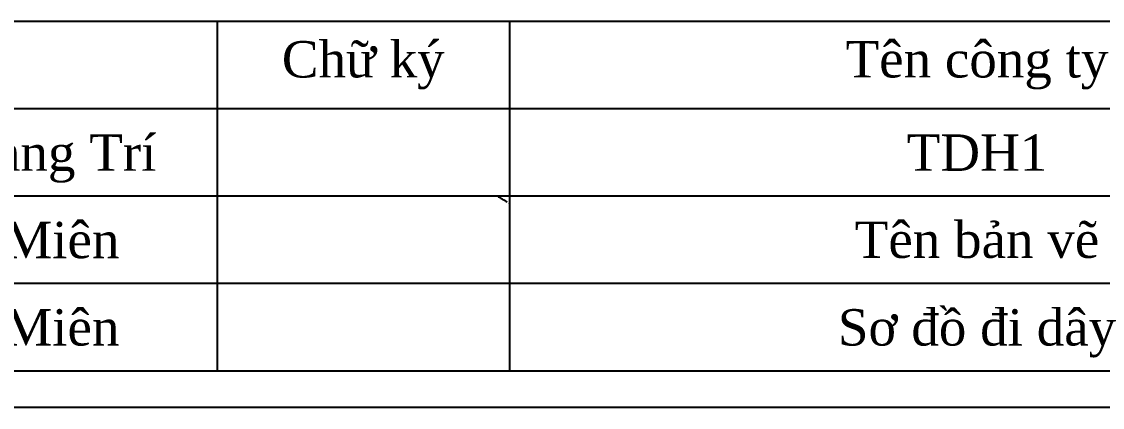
# Model space of a CAD drawing. Header units: centimetres. Extents: x 1 to 9408, y 0 to 2433.
# Drawn here: x 8865.8 to 8929.3, y 2306.2 to 2328.8 of the extents above; entities that cross this region are included whole.
import ezdxf
from ezdxf.enums import TextEntityAlignment as Align

# ---------------------------------------------------------------- set-up
doc = ezdxf.new("R2010")
doc.units = ezdxf.units.CM
doc.header["$MEASUREMENT"] = 0
doc.linetypes.add('PHANTOM2', pattern=[1.25, 0.625, -0.125, 0.125, -0.125, 0.125, -0.125])
doc.layers.add('tamhoatDongRobot', color=2, linetype='PHANTOM2', transparency=0.5)
doc.styles.get("Standard").update_dxf_attribs({"font": 'times.ttf', "height": 2})

# ---------------------------------------------------------------- blocks, each defined once
blk = doc.blocks.new('Template_A3_3')
for p, q in [((415, 53), (5, 53)), ((157.99, 53), (157.99, 5)), ((198.12, 53), (198.12, 5)), ((415, 41), (5, 41)), ((415, 29), (5, 29)), ((415, 17), (5, 17)), ((415, 5), (5, 5)), ((420, 0), (0, 0))]:
    blk.add_line(p, q)
at = {"char_height": 5, "attachment_point": 5}
for s, insert, width in [('Chữ ký', (178.05, 47), 32.2062), ('Tên công ty', (262.26, 47), 41.1695), ('Tên bản vẽ', (262.26, 23), 40.6922)]:
    blk.add_mtext(s, dxfattribs=dict(at, insert=insert, width=width))
for tag, p in [('DATE', (396, 47)), ('NGUOIVE', (116.22, 35)), ('CONGTY', (262.26, 35)), ('TIME', (396, 35)), ('NGUOIKIEMTRA', (116.22, 23)), ('SCALE', (396, 23)), ('NGUOIPHEDUYET', (116.22, 11)), ('TENBANVE', (262.26, 11)), ('SHEET', (396, 11))]:
    blk.add_attdef(tag, text='', height=5).set_placement(p, align=Align.MIDDLE_CENTER)
at = {"flags": 9}
blk.add_attdef('WD_TB', (0, 0), '', height=5, dxfattribs=at)

msp = doc.modelspace()

# ---------------------------------------------------------------- linework, layer by layer
at = {"layer": 'tamhoatDongRobot'}
msp.add_arc((8913.52307, 2351.05052), 38.01316, 238.7232374, 239.9176859, dxfattribs=at)

# ---------------------------------------------------------------- block references
ref = msp.add_blockref('Template_A3_3', (8809.70702, 2306.1544), dxfattribs=dict(xscale=0.4278423504730325, yscale=0.4278423504730325, zscale=0.4278423504730325))
ref.add_attrib('TENBANVE', 'Sơ đồ đi dây', dxfattribs={"height": 2.1392118}).set_placement((8921.91392, 2310.86067), align=Align.MIDDLE_CENTER)
ref.add_attrib('CONGTY', 'TDH1', dxfattribs={"height": 2.139212}).set_placement((8921.91392, 2321.12889), align=Align.MIDDLE_CENTER)
ref.add_attrib('NGUOIPHEDUYET', 'Trịnh Lương Miên', dxfattribs={"height": 2.1392118}).set_placement((8859.43123, 2310.86067), align=Align.MIDDLE_CENTER)
ref.add_attrib('NGUOIKIEMTRA', 'Trinh Lượng Miên', dxfattribs={"height": 2.1392118}).set_placement((8859.43123, 2315.99478), align=Align.MIDDLE_CENTER)
ref.add_attrib('NGUOIVE', 'Trần Mạnh Quang Trí', dxfattribs={"height": 2.1392118}).set_placement((8859.43123, 2321.12889), align=Align.MIDDLE_CENTER)

doc.saveas('drawing.dxf')
